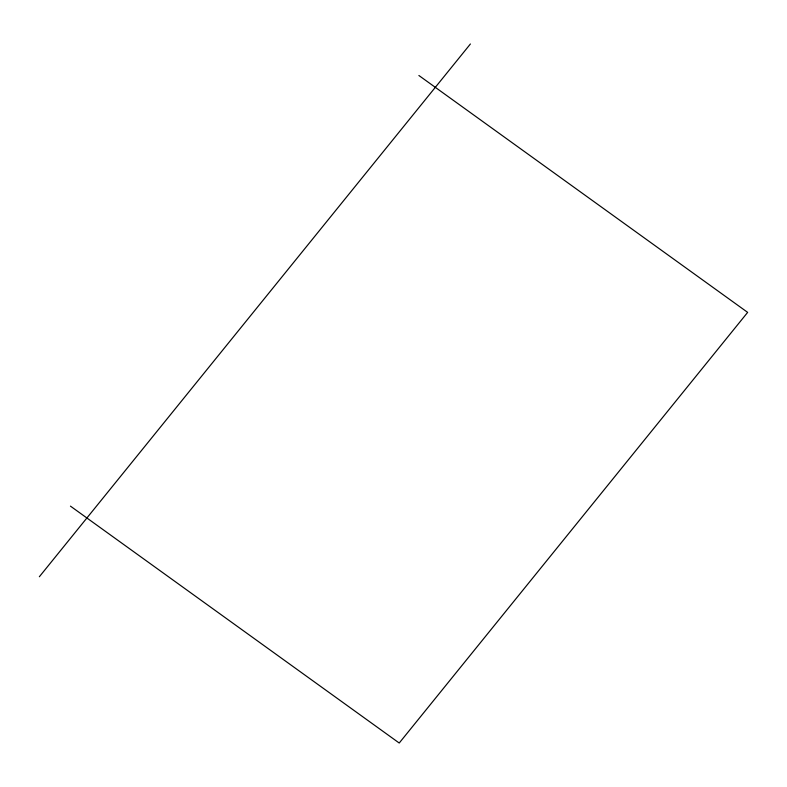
<?xml version="1.0" encoding="UTF-8"?>
<svg xmlns="http://www.w3.org/2000/svg" width="787" height="787" viewBox="0 0 787 787"><rect width="100%" height="100%" fill="white"/><g stroke="black" fill="none" stroke-linecap="round" stroke-linejoin="round"><path stroke-width="1.18" d="M39.35 576.753L470.41 43.974M418.881 75.493L747.65 312.38L399.225 743.026L70.456 506.139"/></g></svg>
